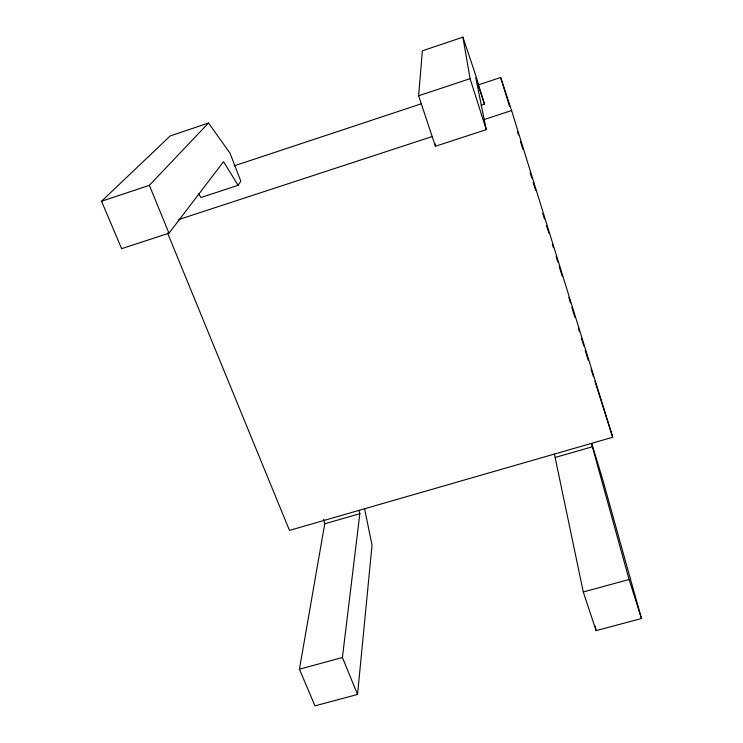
<?xml version="1.0" encoding="UTF-8"?>
<svg xmlns="http://www.w3.org/2000/svg" width="743" height="743" viewBox="0 0 743 743"><rect width="100%" height="100%" fill="white"/><g stroke="black" fill="none" stroke-linecap="round" stroke-linejoin="round"><path stroke-width="1.11" d="M481.213 105.255L484.482 104.178L475.78 77.857L486.266 129.653L435.398 146.26L435.407 143.966M435.398 146.26L418.643 95.782L422.368 50.83L462.908 37.15L474.536 71.727L484.482 104.178M323.716 519.292L324.747 523.778L299.429 669.211L314.958 705.85L357.55 694.454L372.039 545.111L364.497 508.342M357.55 694.454L342.412 657.509L359.844 513.682L359.045 510.311M238.141 185.286L240.816 181.19L230.033 153.207L208.514 123.013L170.221 135.932L101.531 201.251L121.62 248.664L168.977 233.2L223.532 161.723L238.141 185.286L201.019 197.508L198.446 193.644M101.531 201.251L149.371 185.341L208.514 123.013M418.643 95.782L470.078 78.665L462.908 37.15M234.194 165.856L421.374 103.779M478.631 84.795L500.652 77.495L511.593 110.549L612.724 437.255L289.473 530.4L167.547 232.986M178.329 219.714L432.398 136.489M484.092 119.558L511.593 110.549M324.747 523.778L359.844 513.682M555.383 457.409L592.347 446.775L629.089 579.512L641.469 618.52L596.118 630.649L583.283 591.976L554.417 454.131M299.429 669.211L342.412 657.509M583.283 591.976L629.089 579.512M149.371 185.341L168.977 233.2M591.047 369.132L593.49 376.831M594.892 381.224L612.724 437.255M470.078 78.665L486.266 129.653M500.652 77.495L509.549 106.221M517.425 131.632L518.447 134.947M520.499 141.569L522.896 149.306M530.084 172.506L531.793 178.032M533.168 182.453L535.564 190.189M542.743 213.39L544.461 218.916M546.514 225.547L548.91 233.274M552.328 244.326L553.359 247.642M556.089 256.474L557.807 262M559.173 266.421L562.256 276.368M568.757 297.358L570.466 302.884M571.831 307.305L574.915 317.242M578.333 328.295L579.364 331.61M581.416 338.232L583.812 345.969M585.178 350.39L588.261 360.336M591.344 443.487L592.347 446.775M591.846 443.71L602.731 479.634L641.469 618.52M595.152 626.108L596.118 630.649"/></g></svg>
